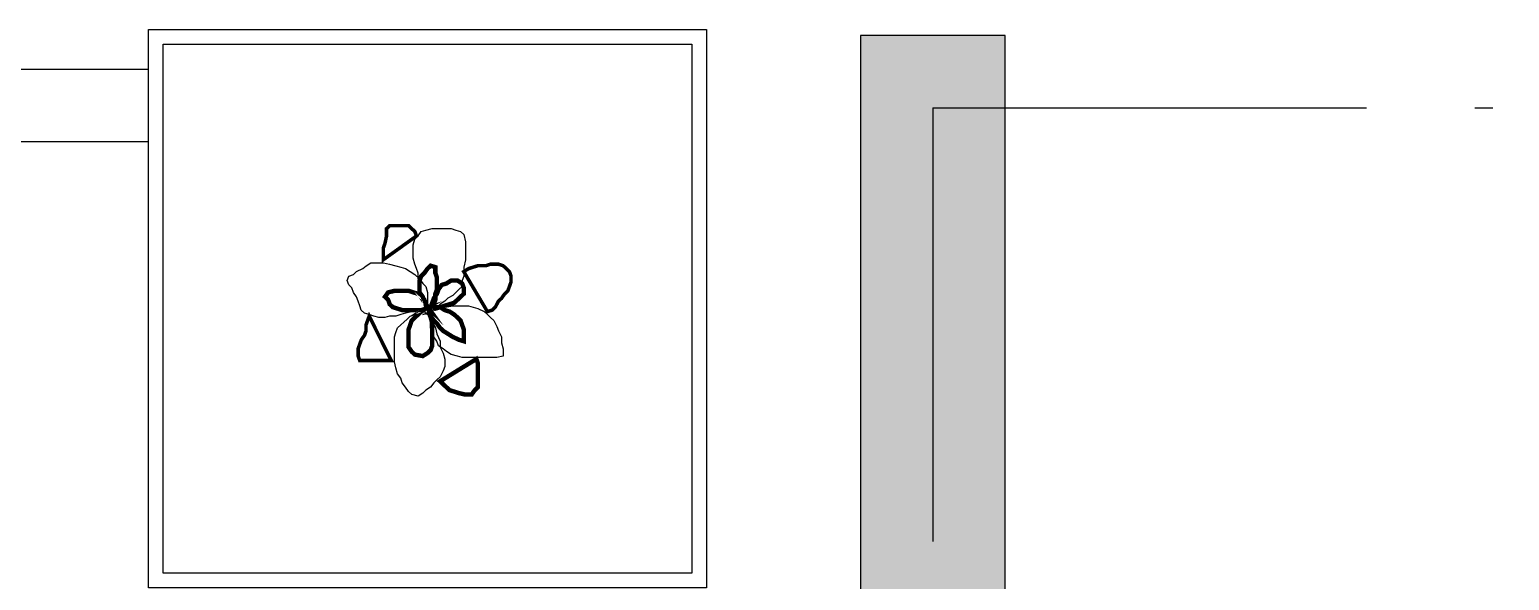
# Model space of a CAD drawing. Extents: x 94328 to 153134, y 57446 to 99026.
# Drawn here: x 115156 to 117203, y 79472 to 80234 of the extents above; entities that cross this region are included whole.
import ezdxf

# ---------------------------------------------------------------- set-up
doc = ezdxf.new("R2010")
doc.units = 0
doc.header["$LTSCALE"] = 1000
doc.header["$MEASUREMENT"] = 0
for name, pattern in [('ACAD_ISO04W100', [30.5, 24, -3, 0.5, -3]), ('ACAD_ISO10W100', [18.5, 12, -3, 0.5, -3]), ('CONTINOUS', [0])]:
    doc.linetypes.add(name, pattern=pattern)
for name, color, linetype in [('DOTE', 1, 'ACAD_ISO04W100'), ('剪力墙', 8, 'CONTINOUS'), ('家具', 44, 'CONTINUOUS')]:
    doc.layers.add(name, color=color, linetype=linetype)

# ---------------------------------------------------------------- blocks, each defined once
blk = doc.blocks.new('A$C6CBF3060')
at = {"layer": '家具'}
blk.add_line((2596.3, 4154.3), (2818, 4154.3), dxfattribs=at)
at = {"layer": '家具', "color": 8}
blk.add_line((2614, 4054.3), (2818, 4054.3), dxfattribs=at)
at = {"layer": '家具', "flags": 128}
blk.add_lwpolyline([(3590.1, 3437.1), (2818, 3437.1), (2818, 4209.2), (3590.1, 4209.2)], close=True, dxfattribs=at)
at = {"layer": '家具', "color": 8, "flags": 128}
blk.add_lwpolyline([(3569.8, 3457.4), (2838.3, 3457.4), (2838.3, 4188.9), (3569.8, 4188.9), (3569.8, 3457.4)], dxfattribs=at)
at = {"layer": '家具', "color": 8}
for points, const_width in [([(3188.8, 3923.7), (3186.6, 3929.8), (3182.2, 3933.9), (3177.9, 3938), (3169.2, 3938), (3160.4, 3938), (3151.7, 3938), (3147.4, 3933.9), (3147.4, 3923.7), (3145.2, 3913.4), (3143, 3907.2), (3143, 3899), (3143, 3890.9)], 4.88), ([(3212.8, 3825.2), (3221.5, 3825.2), (3228, 3821.1), (3234.6, 3819.1), (3241.1, 3815), (3245.5, 3810.9), (3249.8, 3806.8), (3252, 3800.6), (3254.2, 3794.5), (3254.2, 3786.3), (3254.2, 3778.1), (3247.6, 3780.1), (3238.9, 3784.2), (3232.4, 3788.3), (3225.8, 3792.4), (3221.5, 3796.5), (3217.1, 3802.7), (3212.8, 3806.8), (3208.4, 3812.9), (3206.2, 3819.1), (3208.4, 3812.9), (3210.6, 3806.8), (3210.6, 3796.5), (3210.6, 3788.3), (3210.6, 3780.1), (3210.6, 3771.9), (3208.4, 3765.8), (3204, 3761.7), (3197.5, 3757.6), (3186.6, 3759.6), (3182.2, 3763.7), (3177.9, 3769.9), (3177.9, 3778.1), (3177.9, 3786.3), (3177.9, 3794.5), (3180.1, 3800.6), (3182.2, 3806.8), (3186.6, 3810.9), (3191, 3815), (3195.3, 3819.1), (3201.9, 3823.2), (3195.3, 3821.1), (3186.6, 3821.1), (3177.9, 3821.1), (3169.2, 3821.1), (3162.6, 3823.2), (3156.1, 3825.2), (3151.7, 3829.3), (3149.6, 3835.5), (3145.2, 3839.6), (3149.6, 3845.7), (3158.3, 3847.8), (3169.2, 3847.8), (3177.9, 3847.8), (3184.4, 3845.7), (3191, 3843.7), (3195.3, 3839.6), (3199.7, 3835.5), (3201.9, 3829.3), (3206.2, 3823.2), (3201.9, 3827.3), (3199.7, 3833.4), (3197.5, 3839.6), (3193.1, 3845.7), (3193.1, 3853.9), (3193.1, 3862.1), (3195.3, 3868.3), (3199.7, 3872.4), (3204, 3878.5), (3208.4, 3882.6), (3214.9, 3880.6), (3214.9, 3872.4), (3217.1, 3866.2), (3217.1, 3858), (3217.1, 3849.8), (3214.9, 3843.7), (3214.9, 3835.5), (3212.8, 3829.3), (3208.4, 3825.2), (3210.6, 3831.4), (3212.8, 3837.5), (3217.1, 3843.7), (3219.3, 3849.8), (3223.7, 3856), (3230.2, 3858), (3236.7, 3862.1), (3245.5, 3862.1), (3252, 3858), (3254.2, 3851.9), (3254.2, 3843.7), (3249.8, 3839.6), (3245.5, 3835.5), (3241.1, 3831.4), (3234.6, 3829.3), (3228, 3827.3), (3221.5, 3825.2), (3214.9, 3823.2)], 6.1), ([(3254.2, 3874.4), (3260.7, 3878.5), (3267.3, 3880.6), (3273.8, 3882.6), (3284.7, 3882.6), (3291.2, 3884.7), (3302.1, 3884.7), (3308.7, 3882.6), (3313, 3878.5), (3317.4, 3874.4), (3319.6, 3868.3), (3319.6, 3860.1), (3317.4, 3853.9), (3315.2, 3847.8), (3310.8, 3843.7), (3306.5, 3837.5), (3302.1, 3833.4), (3297.8, 3825.2), (3293.4, 3821.1), (3286.9, 3819.1)], 4.88), ([(3123.4, 3812.9), (3121.2, 3806.8), (3119, 3800.6), (3119, 3792.4), (3116.9, 3786.3), (3112.5, 3780.1), (3110.3, 3774), (3108.1, 3767.8), (3108.1, 3757.6), (3110.3, 3751.4), (3119, 3751.4), (3127.8, 3751.4), (3136.5, 3751.4), (3145.2, 3751.4), (3153.9, 3751.4)], 4.88), ([(3271.6, 3753.5), (3273.8, 3747.3), (3273.8, 3739.1), (3273.8, 3730.9), (3273.8, 3722.7), (3273.8, 3714.5), (3269.4, 3710.4), (3265.1, 3704.3), (3256.4, 3704.3), (3247.6, 3706.3), (3241.1, 3708.4), (3234.6, 3710.4), (3230.2, 3714.5), (3225.8, 3718.6), (3221.5, 3722.7)], 6.1)]:
    blk.add_lwpolyline(points, close=True, dxfattribs=dict(at, const_width=const_width))
for points in [[(3201.9, 3821.1), (3199.7, 3831.4), (3197.5, 3837.5), (3195.3, 3847.8), (3195.3, 3856), (3191, 3864.2), (3191, 3872.4), (3188.8, 3878.5), (3186.6, 3884.7), (3184.4, 3892.9), (3184.4, 3901.1), (3184.4, 3911.3), (3186.6, 3919.5), (3191, 3923.7), (3195.3, 3929.8), (3201.9, 3931.9), (3210.6, 3933.9), (3219.3, 3933.9), (3228, 3933.9), (3236.7, 3933.9), (3243.3, 3931.9), (3249.8, 3929.8), (3254.2, 3925.7), (3256.4, 3915.5), (3256.4, 3907.2), (3256.4, 3899), (3256.4, 3890.9), (3254.2, 3880.6), (3254.2, 3868.3), (3252, 3862.1), (3252, 3853.9), (3247.6, 3849.8), (3243.3, 3845.7), (3238.9, 3841.6), (3232.4, 3837.5), (3228, 3833.4), (3221.5, 3829.3), (3217.1, 3825.2), (3212.8, 3821.1)], [(3201.9, 3821.1), (3193.1, 3821.1), (3184.4, 3819.1), (3173.5, 3817), (3167, 3815), (3160.4, 3812.9), (3151.7, 3812.9), (3145.2, 3810.9), (3136.5, 3810.9), (3129.9, 3812.9), (3123.4, 3815), (3116.9, 3817), (3112.5, 3821.1), (3110.3, 3827.3), (3108.1, 3833.4), (3106, 3839.6), (3101.6, 3845.7), (3099.4, 3851.9), (3095.1, 3856), (3092.9, 3862.1), (3095.1, 3868.3), (3101.6, 3870.3), (3106, 3874.4), (3114.7, 3878.5), (3119, 3882.6), (3125.6, 3886.7), (3134.3, 3886.7), (3143, 3886.7), (3151.7, 3884.7), (3160.4, 3882.6), (3167, 3880.6), (3173.5, 3878.5), (3180.1, 3874.4), (3186.6, 3870.3), (3193.1, 3864.2), (3197.5, 3858), (3201.9, 3853.9), (3204, 3845.7), (3204, 3837.5), (3204, 3829.3), (3201.9, 3823.2)], [(3201.9, 3817), (3206.2, 3812.9), (3210.6, 3804.7), (3214.9, 3796.5), (3217.1, 3788.3), (3221.5, 3778.1), (3221.5, 3769.9), (3225.8, 3761.7), (3228, 3753.5), (3228, 3743.2), (3225.8, 3737.1), (3221.5, 3728.9), (3217.1, 3724.8), (3212.8, 3720.7), (3208.4, 3714.5), (3201.9, 3710.4), (3197.5, 3706.3), (3191, 3702.2), (3182.2, 3704.3), (3177.9, 3708.4), (3173.5, 3714.5), (3169.2, 3720.7), (3167, 3726.8), (3162.6, 3733), (3160.4, 3741.2), (3158.3, 3749.4), (3158.3, 3757.6), (3158.3, 3767.8), (3158.3, 3776), (3158.3, 3784.2), (3160.4, 3790.4), (3162.6, 3796.5), (3167, 3800.6), (3171.4, 3804.7), (3175.7, 3808.8), (3180.1, 3812.9), (3186.6, 3815), (3191, 3819.1), (3197.5, 3821.1)], [(3197.5, 3815), (3204, 3817), (3208.4, 3821.1), (3217.1, 3823.2), (3228, 3825.2), (3238.9, 3827.3), (3252, 3827.3), (3260.7, 3827.3), (3267.3, 3825.2), (3273.8, 3823.2), (3282.5, 3819.1), (3286.9, 3815), (3291.2, 3810.9), (3295.6, 3806.8), (3299.9, 3798.6), (3302.1, 3792.4), (3306.5, 3784.2), (3306.5, 3776), (3308.7, 3767.8), (3308.7, 3757.6), (3299.9, 3755.5), (3291.2, 3755.5), (3280.3, 3755.5), (3271.6, 3755.5), (3260.7, 3755.5), (3252, 3755.5), (3245.5, 3757.6), (3236.7, 3759.6), (3230.2, 3763.7), (3225.8, 3767.8), (3219.3, 3771.9), (3217.1, 3778.1), (3212.8, 3784.2), (3210.6, 3790.4), (3208.4, 3796.5), (3208.4, 3804.7), (3206.2, 3810.9), (3204, 3817)]]:
    blk.add_lwpolyline(points, close=True, dxfattribs=at)
blk = doc.blocks.new('jlq4')
at = {"layer": '剪力墙'}
blk.add_lwpolyline([(116305.1, 80226.1), (116305.1, 78226.1), (116505.1, 78226.1), (116505.1, 80226.1)], close=True, dxfattribs=at)
blk.add_solid([(116305.1, 80226.1), (116305.1, 78226.1), (116505.1, 80226.1), (116505.1, 78226.1)], dxfattribs=at)

msp = doc.modelspace()

# ---------------------------------------------------------------- linework, layer by layer
at = {"layer": 'DOTE', "linetype": 'ACAD_ISO10W100', "ltscale": 0.05}
for q in [(116405.1, 72452), (120005.1, 80126.1)]:
    msp.add_line((116405.1, 80126.1), q, dxfattribs=at)

# ---------------------------------------------------------------- block references
at = {"layer": '剪力墙'}
msp.add_blockref('jlq4', (0, 0), dxfattribs=at)
at = {"layer": '家具'}
msp.add_blockref('A$C6CBF3060', (112502.2, 76024.9), dxfattribs=at)

doc.saveas('drawing.dxf')
